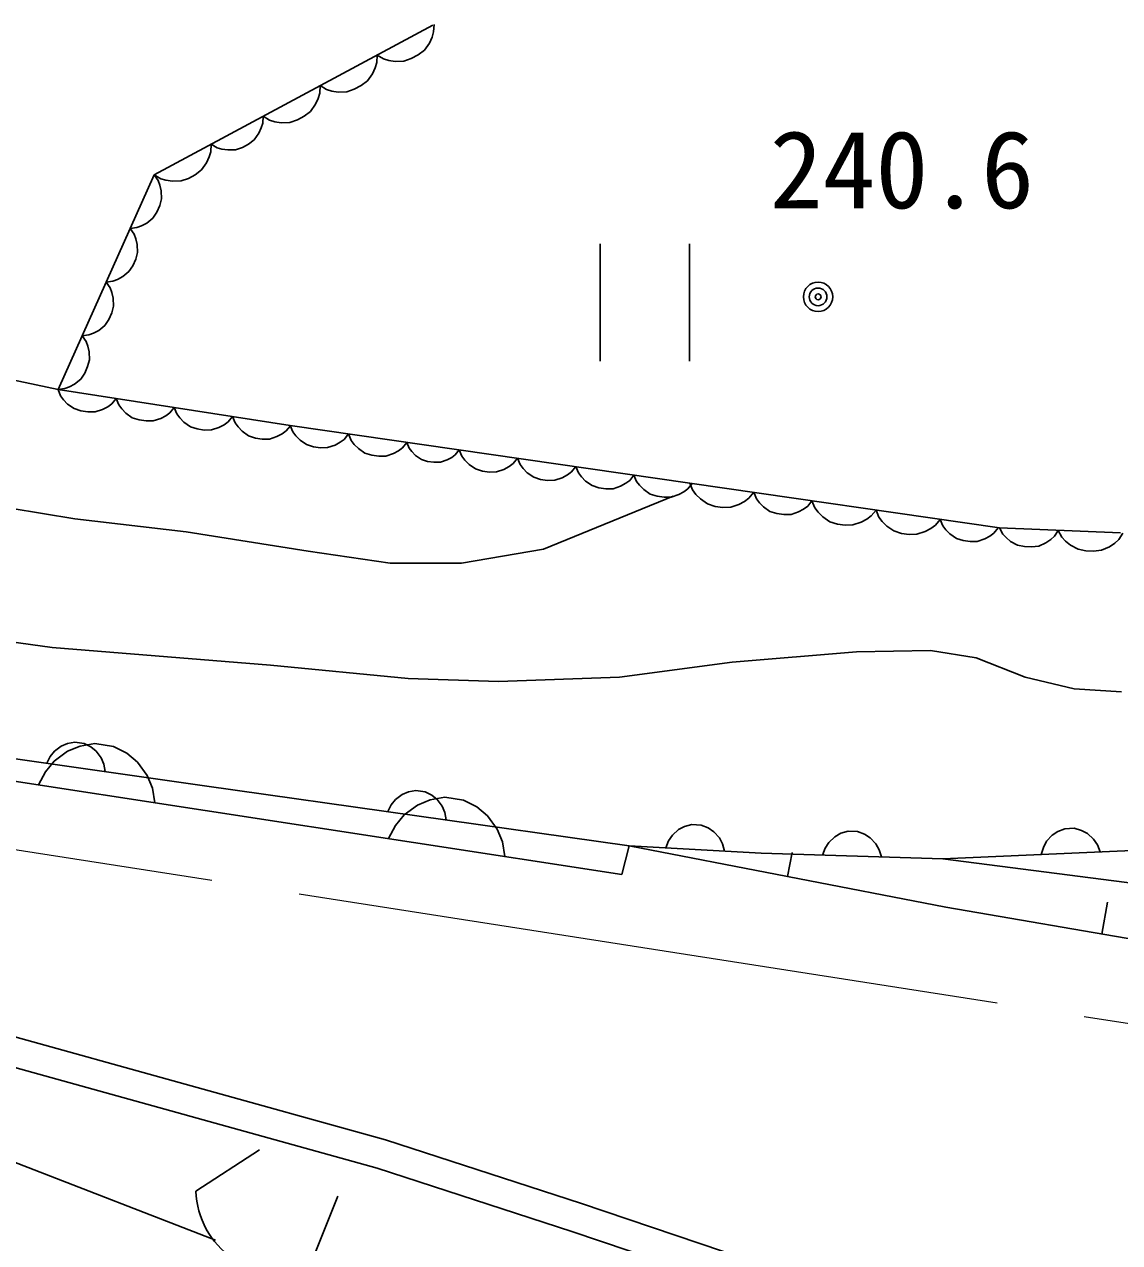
# Model space of a CAD drawing. Units: millimetres, scale not verified. Extents: x 40000 to 680000, y 20000 to 380000.
# Drawn here: x 182048 to 200656, y 292564 to 313261 of the extents above; entities that cross this region are included whole.
import ezdxf
from ezdxf.enums import TextEntityAlignment as Align

# ---------------------------------------------------------------- set-up
doc = ezdxf.new("R2010")
doc.units = ezdxf.units.MM
doc.header["$LTSCALE"] = 1000
doc.linetypes.add('CHAIN', pattern=[18.5, 12, -1.5, 3.5, -1.5])
for name, color, linetype, lineweight in [('S-BGD', 7, 'Continuous', 25), ('S-BMK', 2, 'CHAIN', 13), ('S-STR-HTXT', 7, 'Continuous', 13)]:
    doc.layers.add(name, color=color, linetype=linetype, lineweight=lineweight)
doc.styles.add('ＭＳ ゴシック', font='')
doc.styles.get('ＭＳ ゴシック').set_extended_font_data('MS Gothic')

msp = doc.modelspace()

# ---------------------------------------------------------------- linework, layer by layer
at = {"layer": 'S-BGD'}
for p, q in [((184255, 310705), (188986, 313249)), ((189002, 313133), (189008, 313261)), ((188844, 312823), (188929, 312944)), ((188929, 312944), (188975, 313044)), ((188975, 313044), (189002, 313133)), ((188034, 312612), (188040, 312740)), ((188040, 312740), (188150, 312675)), ((188622, 312679), (188739, 312742)), ((188739, 312742), (188844, 312823)), ((187961, 312423), (188007, 312523)), ((188007, 312523), (188034, 312612)), ((188150, 312675), (188240, 312648)), ((188240, 312648), (188348, 312632)), ((188348, 312632), (188496, 312636)), ((188496, 312636), (188622, 312679)), ((187876, 312303), (187961, 312423)), ((187066, 312092), (187072, 312220)), ((187072, 312220), (187182, 312154)), ((187182, 312154), (187271, 312127)), ((187271, 312127), (187380, 312111)), ((187380, 312111), (187527, 312115)), ((187527, 312115), (187654, 312158)), ((187654, 312158), (187770, 312221)), ((187770, 312221), (187876, 312303)), ((186908, 311782), (186993, 311903)), ((186993, 311903), (187039, 312002)), ((187039, 312002), (187066, 312092)), ((186098, 311583), (186103, 311699)), ((186103, 311699), (186213, 311633)), ((186686, 311638), (186802, 311700)), ((186802, 311700), (186908, 311782)), ((186031, 311411), (186073, 311501)), ((186073, 311501), (186098, 311583)), ((186213, 311633), (186303, 311607)), ((186303, 311607), (186412, 311590)), ((186412, 311590), (186559, 311595)), ((186559, 311595), (186686, 311638)), ((185858, 311227), (185954, 311301)), ((185954, 311301), (186031, 311411)), ((185190, 311008), (185217, 311098)), ((185217, 311098), (185223, 311226)), ((185223, 311226), (185323, 311166)), ((185323, 311166), (185404, 311142)), ((185404, 311142), (185503, 311127)), ((185503, 311127), (185637, 311131)), ((185637, 311131), (185752, 311170)), ((185752, 311170), (185858, 311227)), ((185059, 310788), (185144, 310909)), ((185144, 310909), (185190, 311008)), ((182621, 307059), (184255, 310705)), ((184321, 310610), (184255, 310705)), ((184255, 310705), (184365, 310639)), ((184837, 310644), (184953, 310706)), ((184953, 310706), (185059, 310788)), ((184352, 310531), (184321, 310610)), ((184374, 310433), (184352, 310531)), ((184365, 310639), (184454, 310613)), ((184454, 310613), (184563, 310596)), ((184563, 310596), (184710, 310601)), ((184710, 310601), (184837, 310644)), ((184349, 310182), (184379, 310299)), ((184379, 310299), (184374, 310433)), ((184232, 309971), (184300, 310072)), ((184300, 310072), (184349, 310182)), ((183962, 309808), (184041, 309838)), ((184041, 309838), (184129, 309886)), ((184129, 309886), (184232, 309971)), ((183846, 309794), (183962, 309808)), ((183913, 309698), (183846, 309794)), ((183943, 309619), (183913, 309698)), ((183965, 309522), (183943, 309619)), ((183971, 309388), (183965, 309522)), ((191829, 309534), (191829, 307537)), ((193349, 307537), (193349, 309534)), ((183891, 309161), (183940, 309270)), ((183940, 309270), (183971, 309388)), ((183720, 308975), (183824, 309060)), ((183824, 309060), (183891, 309161)), ((183438, 308882), (183554, 308896)), ((183505, 308787), (183438, 308882)), ((183554, 308896), (183633, 308926)), ((183633, 308926), (183720, 308975)), ((183535, 308707), (183505, 308787)), ((183557, 308610), (183535, 308707)), ((183563, 308476), (183557, 308610)), ((183532, 308358), (183563, 308476)), ((183415, 308148), (183483, 308249)), ((183483, 308249), (183532, 308358)), ((183029, 307970), (183145, 307984)), ((183096, 307875), (183029, 307970)), ((183145, 307984), (183224, 308014)), ((183224, 308014), (183312, 308063)), ((183312, 308063), (183415, 308148)), ((179225, 307779), (182621, 307059)), ((183126, 307796), (183096, 307875)), ((183148, 307698), (183126, 307796)), ((183123, 307447), (183154, 307564)), ((183154, 307564), (183148, 307698)), ((183074, 307337), (183123, 307447)), ((182816, 307103), (182903, 307151)), ((182903, 307151), (183007, 307236)), ((183007, 307236), (183074, 307337)), ((182621, 307059), (182737, 307073)), ((182621, 307059), (186567, 306444)), ((182621, 307059), (182665, 306951)), ((182665, 306951), (182715, 306882)), ((182737, 307073), (182816, 307103)), ((182715, 306882), (182784, 306811)), ((182784, 306811), (182894, 306733)), ((182894, 306733), (183009, 306695)), ((183377, 306718), (183465, 306765)), ((183465, 306765), (183534, 306815)), ((183534, 306815), (183609, 306905)), ((183609, 306905), (183652, 306797)), ((183652, 306797), (183702, 306728)), ((183702, 306728), (183772, 306657)), ((184522, 306661), (184596, 306751)), ((184596, 306751), (184640, 306643)), ((183009, 306695), (183128, 306676)), ((183128, 306676), (183249, 306678)), ((183249, 306678), (183377, 306718)), ((183772, 306657), (183882, 306579)), ((183882, 306579), (183997, 306541)), ((183997, 306541), (184116, 306523)), ((184116, 306523), (184237, 306524)), ((184237, 306524), (184365, 306565)), ((184365, 306565), (184453, 306611)), ((184453, 306611), (184522, 306661)), ((184640, 306643), (184690, 306575)), ((184690, 306575), (184760, 306503)), ((185509, 306508), (185584, 306597)), ((185584, 306597), (185628, 306489)), ((184760, 306503), (184869, 306425)), ((184869, 306425), (184985, 306387)), ((184985, 306387), (185103, 306369)), ((185103, 306369), (185225, 306370)), ((185225, 306370), (185353, 306411)), ((185353, 306411), (185441, 306458)), ((185441, 306458), (185509, 306508)), ((185628, 306489), (185678, 306421)), ((185678, 306421), (185748, 306349)), ((185748, 306349), (185857, 306271)), ((186429, 306304), (186497, 306354)), ((186497, 306354), (186572, 306443)), ((186567, 306444), (193352, 305469)), ((186567, 306444), (186612, 306336)), ((186612, 306336), (186663, 306269)), ((185857, 306271), (185973, 306233)), ((185973, 306233), (186091, 306215)), ((186091, 306215), (186213, 306216)), ((186213, 306216), (186340, 306257)), ((186340, 306257), (186429, 306304)), ((186663, 306269), (186734, 306198)), ((186734, 306198), (186844, 306122)), ((186844, 306122), (186960, 306085)), ((187200, 306070), (187327, 306113)), ((187327, 306113), (187415, 306161)), ((187415, 306161), (187483, 306211)), ((187483, 306211), (187557, 306302)), ((187557, 306302), (187602, 306194)), ((187602, 306194), (187653, 306126)), ((187653, 306126), (187723, 306056)), ((188473, 306069), (188546, 306159)), ((188546, 306159), (188587, 306063)), ((186960, 306085), (187079, 306068)), ((187079, 306068), (187200, 306070)), ((187723, 306056), (187833, 305979)), ((187833, 305979), (187949, 305942)), ((187949, 305942), (188068, 305925)), ((188068, 305925), (188190, 305928)), ((188190, 305928), (188317, 305970)), ((188317, 305970), (188405, 306018)), ((188405, 306018), (188473, 306069)), ((188587, 306063), (188633, 306002)), ((188633, 306002), (188696, 305938)), ((188696, 305938), (188795, 305869)), ((189230, 305861), (189309, 305904)), ((189309, 305904), (189370, 305950)), ((189370, 305950), (189437, 306031)), ((189437, 306031), (189482, 305924)), ((189482, 305924), (189533, 305856)), ((188795, 305869), (188900, 305836)), ((188900, 305836), (189006, 305821)), ((189006, 305821), (189116, 305823)), ((189116, 305823), (189230, 305861)), ((189533, 305856), (189603, 305785)), ((189603, 305785), (189713, 305709)), ((189713, 305709), (189829, 305672)), ((190070, 305658), (190197, 305700)), ((190197, 305700), (190285, 305748)), ((190285, 305748), (190353, 305799)), ((190353, 305799), (190426, 305889)), ((190426, 305889), (190471, 305782)), ((190471, 305782), (190522, 305714)), ((190522, 305714), (190593, 305643)), ((191342, 305657), (191416, 305747)), ((191416, 305747), (191461, 305640)), ((189829, 305672), (189948, 305655)), ((189948, 305655), (190070, 305658)), ((190593, 305643), (190703, 305567)), ((190703, 305567), (190819, 305530)), ((190819, 305530), (190938, 305513)), ((190938, 305513), (191059, 305516)), ((191059, 305516), (191186, 305558)), ((191186, 305558), (191274, 305606)), ((191274, 305606), (191342, 305657)), ((191461, 305640), (191512, 305572)), ((191512, 305572), (191582, 305501)), ((191582, 305501), (191693, 305425)), ((192264, 305464), (192332, 305514)), ((192332, 305514), (192405, 305605)), ((192405, 305605), (192450, 305497)), ((192450, 305497), (192501, 305430)), ((191693, 305425), (191808, 305388)), ((191808, 305388), (191927, 305371)), ((191927, 305371), (192049, 305373)), ((192049, 305373), (192176, 305416)), ((192176, 305416), (192264, 305464)), ((192501, 305430), (192572, 305359)), ((192572, 305359), (192682, 305282)), ((192682, 305282), (192798, 305246)), ((193166, 305273), (193253, 305321)), ((193253, 305321), (193321, 305372)), ((193321, 305372), (193395, 305463)), ((193352, 305469), (198613, 304706)), ((193352, 305469), (193401, 305351)), ((193401, 305351), (193457, 305276)), ((193457, 305276), (193535, 305198)), ((194359, 305212), (194440, 305311)), ((194440, 305311), (194485, 305203)), ((190868, 304347), (193069, 305245)), ((192798, 305246), (192917, 305229)), ((192917, 305229), (193038, 305231)), ((193038, 305231), (193166, 305273)), ((193535, 305198), (193656, 305114)), ((193656, 305114), (193783, 305073)), ((193783, 305073), (193914, 305054)), ((194048, 305057), (194188, 305103)), ((194188, 305103), (194284, 305156)), ((194284, 305156), (194359, 305212)), ((194485, 305203), (194536, 305135)), ((194536, 305135), (194606, 305065)), ((195288, 305026), (195356, 305077)), ((195356, 305077), (195429, 305167)), ((195429, 305167), (195479, 305049)), ((181807, 305043), (182907, 304860)), ((182907, 304860), (184797, 304640)), ((193914, 305054), (194048, 305057)), ((194606, 305065), (194716, 304988)), ((194716, 304988), (194832, 304951)), ((194832, 304951), (194951, 304934)), ((194951, 304934), (195073, 304937)), ((195073, 304937), (195200, 304979)), ((195200, 304979), (195288, 305026)), ((195479, 305049), (195535, 304974)), ((195535, 304974), (195612, 304897)), ((195612, 304897), (195733, 304812)), ((196362, 304855), (196436, 304910)), ((196436, 304910), (196518, 305010)), ((196518, 305010), (196567, 304891)), ((196567, 304891), (196623, 304817)), ((195733, 304812), (195861, 304772)), ((195861, 304772), (195991, 304753)), ((195991, 304753), (196125, 304756)), ((196125, 304756), (196265, 304802)), ((196265, 304802), (196362, 304855)), ((196623, 304817), (196700, 304739)), ((196700, 304739), (196822, 304655)), ((196822, 304655), (196949, 304614)), ((197353, 304644), (197450, 304697)), ((197450, 304697), (197525, 304752)), ((197525, 304752), (197606, 304852)), ((197606, 304852), (197651, 304744)), ((197651, 304744), (197702, 304676)), ((197702, 304676), (197772, 304606)), ((198521, 304618), (198595, 304708)), ((198613, 304706), (200671, 304621)), ((198613, 304706), (198669, 304603)), ((199548, 304567), (199612, 304664)), ((199612, 304664), (199674, 304552)), ((184797, 304640), (186869, 304310)), ((196949, 304614), (197080, 304595)), ((197080, 304595), (197213, 304598)), ((197213, 304598), (197353, 304644)), ((197772, 304606), (197882, 304529)), ((197882, 304529), (197998, 304492)), ((197998, 304492), (198117, 304475)), ((198117, 304475), (198238, 304477)), ((198238, 304477), (198366, 304519)), ((198366, 304519), (198453, 304567)), ((198453, 304567), (198521, 304618)), ((198669, 304603), (198727, 304541)), ((198727, 304541), (198804, 304478)), ((198804, 304478), (198922, 304413)), ((199281, 304398), (199403, 304453)), ((199403, 304453), (199486, 304510)), ((199486, 304510), (199548, 304567)), ((199674, 304552), (199737, 304483)), ((199737, 304483), (199822, 304414)), ((200481, 304387), (200572, 304449)), ((200572, 304449), (200641, 304512)), ((200641, 304512), (200711, 304619)), ((186869, 304310), (188263, 304108)), ((189474, 304108), (190868, 304347)), ((198922, 304413), (199041, 304388)), ((199041, 304388), (199160, 304383)), ((199160, 304383), (199281, 304398)), ((199822, 304414), (199951, 304343)), ((199951, 304343), (200082, 304315)), ((200082, 304315), (200214, 304310)), ((200214, 304310), (200347, 304326)), ((200347, 304326), (200481, 304387)), ((188263, 304108), (189474, 304108)), ((179983, 303026), (182522, 302674)), ((182522, 302674), (186229, 302373)), ((194073, 302423), (196185, 302599)), ((196185, 302599), (197442, 302624)), ((197442, 302624), (198221, 302498)), ((192162, 302172), (194073, 302423)), ((198221, 302498), (199051, 302172)), ((186229, 302373), (188567, 302146)), ((190101, 302096), (192162, 302172)), ((199051, 302172), (199881, 301971)), ((188567, 302146), (190101, 302096)), ((199881, 301971), (200685, 301920)), ((192197, 298821), (174359, 301555)), ((176369, 301577), (185111, 300326)), ((185111, 300326), (176369, 301577)), ((182674, 300998), (182561, 300913)), ((182781, 301043), (182674, 300998)), ((182906, 301065), (182781, 301043)), ((182998, 300999), (182782, 300911)), ((183064, 301043), (182906, 301065)), ((183247, 301042), (182998, 300999)), ((183177, 300986), (183064, 301043)), ((183268, 300913), (183177, 300986)), ((183563, 300993), (183247, 301042)), ((183788, 300878), (183563, 300993)), ((182554, 300744), (182405, 300564)), ((182487, 300822), (182431, 300709)), ((182561, 300913), (182487, 300822)), ((182782, 300911), (182554, 300744)), ((183352, 300800), (183268, 300913)), ((183398, 300692), (183352, 300800)), ((183968, 300729), (183788, 300878)), ((184135, 300501), (183968, 300729)), ((182405, 300564), (182290, 300340)), ((183420, 300568), (183398, 300692)), ((184223, 300286), (184135, 300501)), ((185111, 300326), (192324, 299308)), ((192324, 299308), (185111, 300326)), ((184266, 300037), (184223, 300286)), ((188465, 300176), (188352, 300091)), ((188573, 300221), (188465, 300176)), ((188697, 300244), (188573, 300221)), ((188855, 300221), (188697, 300244)), ((188969, 300165), (188855, 300221)), ((189193, 300130), (188944, 300088)), ((189059, 300092), (188969, 300165)), ((189509, 300082), (189193, 300130)), ((188279, 300000), (188223, 299887)), ((188352, 300091), (188279, 300000)), ((188728, 299999), (188500, 299832)), ((188944, 300088), (188728, 299999)), ((189144, 299979), (189059, 300092)), ((189190, 299872), (189144, 299979)), ((189734, 299966), (189509, 300082)), ((189914, 299818), (189734, 299966)), ((188500, 299832), (188351, 299653)), ((189212, 299747), (189190, 299872)), ((190081, 299590), (189914, 299818)), ((188351, 299653), (188236, 299428)), ((190169, 299374), (190081, 299590)), ((193058, 299487), (192992, 299390)), ((193163, 299581), (193058, 299487)), ((193266, 299635), (193163, 299581)), ((193388, 299668), (193266, 299635)), ((193548, 299659), (193388, 299668)), ((193665, 299612), (193548, 299659)), ((193762, 299546), (193665, 299612)), ((193856, 299441), (193762, 299546)), ((195920, 299518), (195819, 299461)), ((196042, 299554), (195920, 299518)), ((196201, 299549), (196042, 299554)), ((196320, 299505), (196201, 299549)), ((196418, 299442), (196320, 299505)), ((199511, 299486), (199415, 299382)), ((199608, 299551), (199511, 299486)), ((199726, 299596), (199608, 299551)), ((199886, 299603), (199726, 299596)), ((200007, 299568), (199886, 299603)), ((200110, 299513), (200007, 299568)), ((200214, 299418), (200110, 299513)), ((190212, 299125), (190169, 299374)), ((192324, 299308), (192197, 298821)), ((197701, 298264), (192324, 299308)), ((194564, 299180), (192324, 299308)), ((192992, 299390), (192945, 299273)), ((193910, 299338), (193856, 299441)), ((193943, 299216), (193910, 299338)), ((195716, 299364), (195652, 299266)), ((195819, 299461), (195716, 299364)), ((196515, 299339), (196418, 299442)), ((196572, 299238), (196515, 299339)), ((201996, 299277), (197653, 299084)), ((199360, 299280), (199325, 299158)), ((199415, 299382), (199360, 299280)), ((200279, 299321), (200214, 299418)), ((200324, 299203), (200279, 299321)), ((197653, 299084), (194564, 299180)), ((195013, 298786), (195092, 299192)), ((195652, 299266), (195609, 299148)), ((196608, 299117), (196572, 299238)), ((197653, 299084), (203251, 298361)), ((203010, 297348), (197701, 298264)), ((200355, 297806), (200450, 298351)), ((181452, 296178), (188186, 294309)), ((181318, 295697), (188042, 293831)), ((188186, 294309), (191512, 293229)), ((184963, 293437), (186044, 294143)), ((188042, 293831), (191352, 292756)), ((186876, 292108), (187374, 293354)), ((191512, 293229), (194713, 292149)), ((191352, 292756), (194575, 291668))]:
    msp.add_line(p, q, dxfattribs=at)
msp.add_lwpolyline([(159273, 299501), (161619, 298995), (163793, 298631), (166753, 298157), (169851, 297557), (172206, 297097), (174543, 296537), (176649, 295901), (178573, 295214), (185296, 292606)], dxfattribs=at)
for major_axis in [(250, 0), (150, 0), (50, 0)]:
    msp.add_ellipse((195533, 308632), major_axis=major_axis, ratio=0.999182, dxfattribs=at)
msp.add_ellipse((186418, 293489), major_axis=(1456, 0), ratio=0.999182, start_param=3.177292, end_param=5.031882, dxfattribs=at)
at = {"layer": 'S-BMK'}
msp.add_line((168438, 301343), (225791, 292385), dxfattribs=at)

# ---------------------------------------------------------------- texts
at = {"layer": 'S-STR-HTXT', "style": 'ＭＳ ゴシック'}
msp.add_text('240.6', height=1320, dxfattribs=at).set_placement((194712, 309741), align=Align.BOTTOM_LEFT)

doc.saveas('drawing.dxf')
